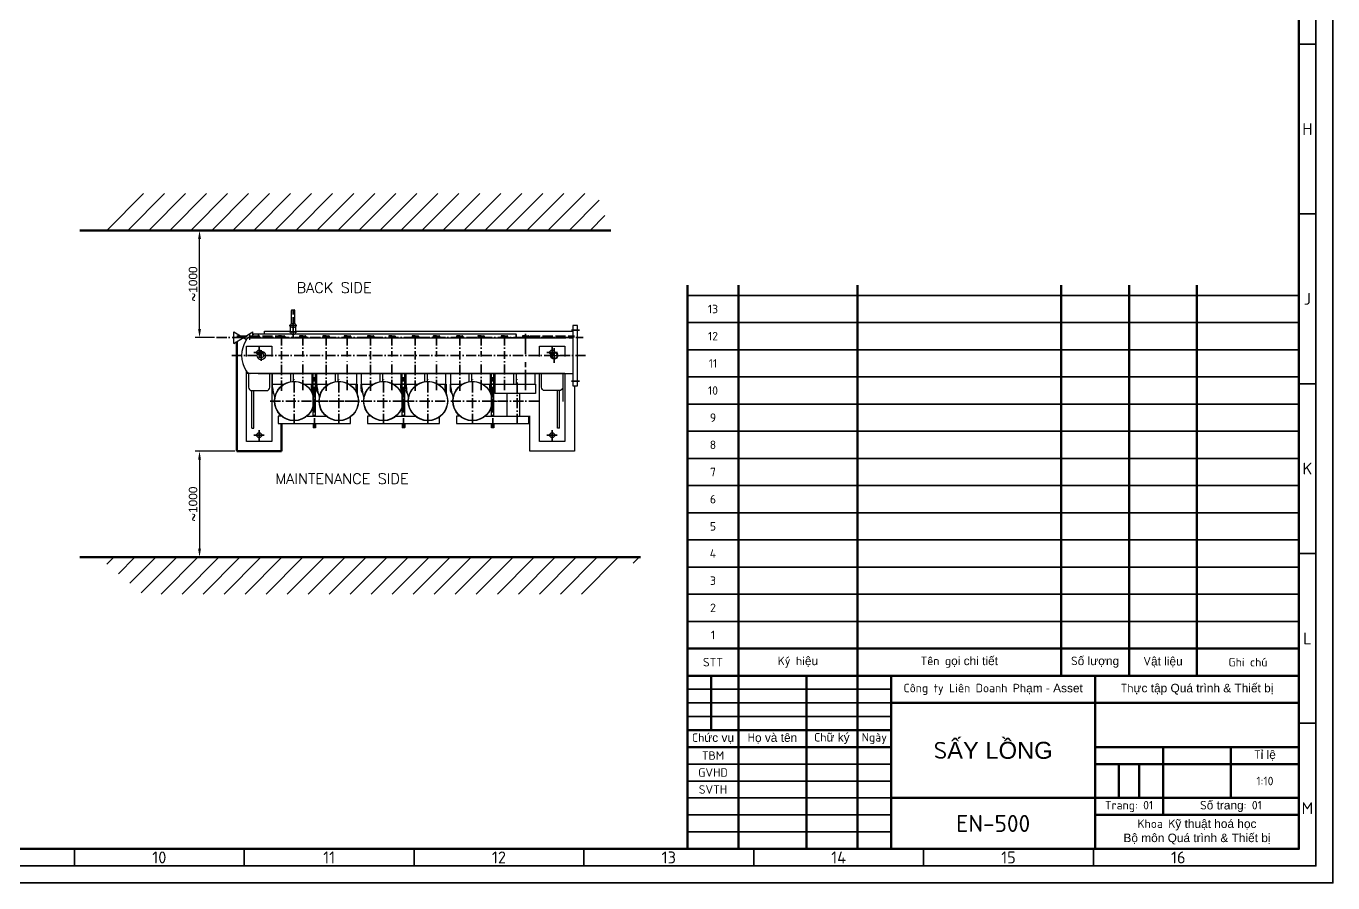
# Model space of a CAD drawing. Header units: millimetres. Extents: x 3186 to 4027, y 1197 to 1791.
# Drawn here: x 3642.6 to 4027.3, y 1197.1 to 1449.4 of the extents above; entities that cross this region are included whole.
import ezdxf

# ---------------------------------------------------------------- set-up
doc = ezdxf.new("R2010")
doc.units = ezdxf.units.MM
doc.header["$LTSCALE"] = 0.25
for name, pattern in [('ACAD_ISO02W100', [15, 12, -3]), ('ACAD_ISO08W100', [36, 24, -3, 6, -3]), ('ACAD_ISO10W100', [18, 12, -3, 0, -3])]:
    doc.linetypes.add(name, pattern=pattern)
doc.layers.add('AHL-CON-70', color=7, linetype='Continuous')
for name, color, linetype, lineweight in [('Chu cai', 90, 'Continuous', 25), ('Khung dam', 30, 'Continuous', 70), ('Khung nhat', 130, 'Continuous', 35), ('KHUNGDAM', 2, 'Continuous', 70), ('KHUNGMANH', 4, 'Continuous', 35), ('KICH THUOC', 1, 'Continuous', 25), ('M_EQUIP_E2', 4, 'Continuous', 25), ('M_EQUIP_E3', 3, 'Continuous', 35), ('M_EQUIP_E5', 2, 'ACAD_ISO02W100', 50), ('M_EQUIP_E7', 7, 'Continuous', 70), ('M_EQUIP_H_', 4, 'Continuous', 25), ('M_EQUIP_T1', 4, 'Continuous', 25)]:
    doc.layers.add(name, color=color, linetype=linetype, lineweight=lineweight)
doc.styles.add('Simplex', font='SIMPLEX.SHX')
doc.styles.get("Standard").update_dxf_attribs({"font": 'arial.ttf'})
doc.styles.add('style1', font='isocpeur.ttf', dxfattribs={"height": 3.5})
doc.styles.add('style2', font='isocpeur.ttf', dxfattribs={"height": 2.5})
doc.dimstyles.new('ISO 25', dxfattribs={"dimtxt": 2.5, "dimasz": 2.5, "dimexe": 1.25, "dimexo": 0.625, "dimtad": 2, "dimtoh": 1, "dimdec": 0, "dimzin": 0, "dimdsep": 46, "dimtxsty": 'Standard', "dimcen": 2.5, "dimadec": 0, "dimazin": 0, "dimtfac": 1, "dimtdec": 0, "dimtofl": 0, "dimtmove": 0, "dimatfit": 3, "dimfxl": 1, "dimtolj": 1, "dimtzin": 0, "dimarcsym": 0})

# ---------------------------------------------------------------- blocks, each defined once
blk = doc.blocks.new('*D529')
at = {"layer": 'KICH THUOC', "color": 0, "lineweight": -2, "transparency": 16777216}
for p, q in [((3698.02, 1389.22), (3692.39, 1389.22)), ((3693.64, 1360.16), (3693.64, 1386.72)), ((3698.02, 1357.66), (3692.39, 1357.66))]:
    blk.add_line(p, q, dxfattribs=at)
at = {"layer": 'KICH THUOC', "color": 0, "transparency": 16777216}
for points in [[(3693.23, 1386.72), (3694.06, 1386.72), (3693.64, 1389.22)], [(3693.23, 1360.16), (3694.06, 1360.16), (3693.64, 1357.66)]]:
    blk.add_solid(points, dxfattribs=at)
at = {"layer": 'KICH THUOC', "color": 0, "transparency": 16777216, "insert": (3691.74, 1373.44), "char_height": 2.5, "attachment_point": 5, "rotation": 90}
blk.add_mtext('\\A1;{\\Fsimplex|c0;\\C1;~}1000', dxfattribs=at)
blk = doc.blocks.new('*D530')
at = {"layer": 'KICH THUOC', "color": 0, "lineweight": -2, "transparency": 16777216}
for p, q in [((3704.02, 1324.22), (3692.39, 1324.22)), ((3693.64, 1321.72), (3693.64, 1295.47)), ((3704.02, 1292.97), (3692.39, 1292.97))]:
    blk.add_line(p, q, dxfattribs=at)
at = {"layer": 'KICH THUOC', "color": 0, "transparency": 16777216}
for points in [[(3693.23, 1321.72), (3694.06, 1321.72), (3693.64, 1324.22)], [(3693.23, 1295.47), (3694.06, 1295.47), (3693.64, 1292.97)]]:
    blk.add_solid(points, dxfattribs=at)
at = {"layer": 'KICH THUOC', "color": 0, "transparency": 16777216, "insert": (3691.74, 1308.6), "char_height": 2.5, "attachment_point": 5, "rotation": 90}
blk.add_mtext('\\A1;{\\Fsimplex|c0;\\C1;~}1000', dxfattribs=at)

msp = doc.modelspace()

# ---------------------------------------------------------------- hatches: boundary and pattern name
at = {"layer": 'M_EQUIP_H_', "linetype": 'Continuous', "lineweight": 25}
h = msp.add_hatch(dxfattribs=at)
h.set_pattern_fill('ANSI31', color=256, scale=1.377953, style=0)
h.set_pattern_definition([(45, (2814.7037, 964.5347), (-3.093592, 3.093592), [])])
h.paths.add_polyline_path([(3810.5, 1400.07), (3676.93, 1400.07), (3663.92, 1389.22), (3814.7, 1389.22)])
h = msp.add_hatch(dxfattribs=at)
h.set_pattern_fill('ANSI31', color=256, scale=1.377953, style=0)
h.set_pattern_definition([(45, (2814.7037, 1027.0347), (-3.093592, 3.093592), [])])
h.paths.add_polyline_path([(3823.45, 1292.97), (3663.92, 1292.97), (3676.93, 1282.13), (3810.5, 1282.13)])

# ---------------------------------------------------------------- linework, layer by layer
at = {"layer": 'AHL-CON-70'}
msp.add_lwpolyline([(3804.02, 1343.44), (3804.02, 1324.22), (3790.9, 1324.22), (3790.9, 1334.61)], dxfattribs=at)
at = {"layer": 'Khung dam'}
msp.add_lwpolyline([(3206.31, 1207.06), (4017.31, 1207.06), (4017.31, 1781.06), (3206.31, 1781.06)], close=True, dxfattribs=at)
at = {"layer": 'Khung nhat'}
for points in [[(3186.31, 1791.06), (4027.31, 1791.06), (4027.31, 1197.06), (3186.31, 1197.06)], [(3201.31, 1202.06), (4022.31, 1202.06), (4022.31, 1786.06), (3201.31, 1786.06)]]:
    msp.add_lwpolyline(points, close=True, dxfattribs=at)
at = {"layer": 'KHUNGDAM'}
for p, q in [((3837.31, 1323.06), (3837.31, 1373.06)), ((3852.31, 1323.06), (3852.31, 1373.06)), ((3887.31, 1323.06), (3887.31, 1373.06)), ((3947.31, 1323.06), (3947.31, 1373.06)), ((3967.31, 1323.06), (3967.31, 1373.06)), ((3987.31, 1323.06), (3987.31, 1373.06)), ((3837.31, 1318.4), (3837.31, 1323.06)), ((3852.31, 1313.33), (3852.31, 1323.06)), ((3887.31, 1310.6), (3887.31, 1323.06)), ((3947.31, 1316.74), (3947.31, 1323.06)), ((3967.31, 1258.06), (3967.31, 1323.06)), ((3987.31, 1258.06), (3987.31, 1323.06)), ((3837.31, 1258.06), (3837.31, 1318.4)), ((3947.31, 1258.06), (3947.31, 1316.74)), ((3852.31, 1258.06), (3852.31, 1313.33)), ((3887.31, 1258.06), (3887.31, 1310.6)), ((3837.31, 1266.06), (4017.31, 1266.06)), ((4017.31, 1258.06), (3837.31, 1258.06)), ((3837.31, 1258.06), (3837.31, 1207.06)), ((3844.31, 1258.06), (3844.31, 1242.06)), ((3852.31, 1258.06), (3852.31, 1207.06)), ((3872.31, 1258.06), (3872.31, 1207.06)), ((3887.31, 1258.06), (3887.31, 1207.06)), ((3897.31, 1258.06), (3897.31, 1207.06)), ((3957.31, 1258.06), (3957.31, 1207.06)), ((4017.31, 1250.06), (3897.31, 1250.06)), ((3837.31, 1242.06), (3897.31, 1242.06)), ((3837.31, 1237.06), (3897.31, 1237.06)), ((4017.31, 1237.06), (3957.31, 1237.06)), ((3977.31, 1237.06), (3977.31, 1217.06)), ((3997.31, 1237.06), (3997.31, 1222.06)), ((4017.31, 1232.06), (3957.31, 1232.06)), ((3964.31, 1232.06), (3964.31, 1222.06)), ((3970.31, 1232.06), (3970.31, 1222.06)), ((3957.31, 1222.06), (3897.31, 1222.06)), ((4017.31, 1222.06), (3957.31, 1222.06)), ((4017.31, 1217.06), (3957.31, 1217.06))]:
    msp.add_line(p, q, dxfattribs=at)
at = {"layer": 'KHUNGMANH'}
for p, q in [((4022.31, 1444.06), (4017.31, 1444.06)), ((4022.31, 1394.06), (4017.31, 1394.06)), ((3837.31, 1370.06), (4017.31, 1370.06)), ((3837.31, 1362.06), (4017.31, 1362.06)), ((3837.31, 1354.06), (4017.31, 1354.06)), ((3837.31, 1346.06), (4017.31, 1346.06)), ((4022.31, 1344.06), (4017.31, 1344.06)), ((3837.31, 1338.06), (4017.31, 1338.06)), ((3837.31, 1330.06), (4017.31, 1330.06)), ((3837.31, 1322.06), (4017.31, 1322.06)), ((3837.31, 1314.06), (4017.31, 1314.06)), ((3837.31, 1306.06), (4017.31, 1306.06)), ((3837.31, 1298.06), (4017.31, 1298.06)), ((4022.31, 1294.06), (4017.31, 1294.06)), ((3837.31, 1290.06), (4017.31, 1290.06)), ((3837.31, 1282.06), (4017.31, 1282.06)), ((3837.31, 1274.06), (4017.31, 1274.06)), ((3837.31, 1254.06), (3897.31, 1254.06)), ((3837.31, 1250.06), (3897.31, 1250.06)), ((3837.31, 1246.06), (3897.31, 1246.06)), ((4022.31, 1244.06), (4017.31, 1244.06)), ((3897.31, 1232.06), (3837.31, 1232.06)), ((3837.31, 1227.06), (3897.31, 1227.06)), ((3837.31, 1222.06), (3897.31, 1222.06)), ((3837.31, 1217.06), (3897.31, 1217.06)), ((3837.31, 1212.06), (3897.31, 1212.06)), ((3656.81, 1202.06), (3656.81, 1207.06)), ((3706.81, 1202.06), (3706.81, 1207.06)), ((3756.81, 1202.06), (3756.81, 1207.06)), ((3806.81, 1202.06), (3806.81, 1207.06)), ((3856.81, 1202.06), (3856.81, 1207.06)), ((3906.81, 1202.06), (3906.81, 1207.06)), ((3956.81, 1202.06), (3956.81, 1207.06))]:
    msp.add_line(p, q, dxfattribs=at)
at = {"layer": 'M_EQUIP_E2', "linetype": 'Continuous', "lineweight": 25}
for p, q in [((3720.86, 1365.78), (3721.55, 1365.78)), ((3720.71, 1361.73), (3720.71, 1365.63)), ((3721.71, 1361.73), (3721.71, 1365.63)), ((3703.77, 1355.93), (3703.77, 1359.39)), ((3703.77, 1359.39), (3707.46, 1357.1)), ((3706.55, 1357.66), (3709.33, 1359.39)), ((3708.4, 1358.55), (3708.49, 1358.65)), ((3708.4, 1358.55), (3708.4, 1357.02)), ((3709.33, 1357.58), (3709.33, 1359.39)), ((3709.33, 1358.69), (3709.65, 1358.72)), ((3709.33, 1358.6), (3709.65, 1358.63)), ((3709.65, 1358.72), (3710.9, 1358.72)), ((3710.9, 1358.72), (3710.9, 1357.61)), ((3710.9, 1358.71), (3720.82, 1358.71)), ((3712.77, 1359.53), (3720.42, 1359.53)), ((3712.77, 1358.71), (3712.77, 1359.53)), ((3716.83, 1358.08), (3716.83, 1357.61)), ((3717.77, 1358.17), (3716.93, 1358.17)), ((3717.77, 1358.17), (3718.61, 1358.17)), ((3718.71, 1358.08), (3718.71, 1357.61)), ((3720.42, 1359.3), (3720.42, 1361.21)), ((3721.59, 1358.71), (3786.83, 1358.71)), ((3721.99, 1359.3), (3721.99, 1361.21)), ((3721.99, 1359.53), (3803.58, 1359.53)), ((3723.08, 1358.08), (3723.08, 1357.61)), ((3724.02, 1358.17), (3723.18, 1358.17)), ((3724.02, 1358.17), (3724.86, 1358.17)), ((3724.96, 1358.08), (3724.96, 1357.61)), ((3729.96, 1358.08), (3729.96, 1357.61)), ((3730.9, 1358.17), (3730.06, 1358.17)), ((3730.9, 1358.17), (3731.74, 1358.17)), ((3731.83, 1358.08), (3731.83, 1357.61)), ((3736.21, 1358.08), (3736.21, 1357.61)), ((3737.15, 1358.17), (3736.31, 1358.17)), ((3737.15, 1358.17), (3737.99, 1358.17)), ((3738.08, 1358.08), (3738.08, 1357.61)), ((3743.08, 1358.08), (3743.08, 1357.61)), ((3744.02, 1358.17), (3743.18, 1358.17)), ((3744.02, 1358.17), (3744.86, 1358.17)), ((3744.96, 1358.08), (3744.96, 1357.61)), ((3749.33, 1358.08), (3749.33, 1357.61)), ((3750.27, 1358.17), (3749.43, 1358.17)), ((3750.27, 1358.17), (3751.11, 1358.17)), ((3751.21, 1358.08), (3751.21, 1357.61)), ((3756.21, 1358.08), (3756.21, 1357.61)), ((3757.15, 1358.17), (3756.31, 1358.17)), ((3757.15, 1358.17), (3757.99, 1358.17)), ((3758.08, 1358.08), (3758.08, 1357.61)), ((3762.46, 1358.08), (3762.46, 1357.61)), ((3763.4, 1358.17), (3762.56, 1358.17)), ((3763.4, 1358.17), (3764.24, 1358.17)), ((3764.33, 1358.08), (3764.33, 1357.61)), ((3769.33, 1358.08), (3769.33, 1357.61)), ((3770.27, 1358.17), (3769.43, 1358.17)), ((3770.27, 1358.17), (3771.11, 1358.17)), ((3771.21, 1358.08), (3771.21, 1357.61)), ((3775.58, 1358.08), (3775.58, 1357.61)), ((3776.52, 1358.17), (3775.68, 1358.17)), ((3776.52, 1358.17), (3777.36, 1358.17)), ((3777.46, 1358.08), (3777.46, 1357.61)), ((3782.46, 1358.08), (3782.46, 1357.61)), ((3783.4, 1358.17), (3782.56, 1358.17)), ((3783.4, 1358.17), (3784.24, 1358.17)), ((3784.33, 1358.08), (3784.33, 1357.61)), ((3786.83, 1357.61), (3786.83, 1358.71)), ((3786.83, 1358.59), (3786.96, 1358.59)), ((3786.96, 1357.61), (3786.96, 1358.59)), ((3788.71, 1358.08), (3788.71, 1357.61)), ((3789.65, 1358.17), (3788.81, 1358.17)), ((3789.65, 1358.17), (3790.49, 1358.17)), ((3790.58, 1358.08), (3790.58, 1357.61)), ((3703.77, 1355.93), (3706.55, 1357.66)), ((3708.34, 1357.61), (3801.52, 1357.61)), ((3716.93, 1357.83), (3718.61, 1357.83)), ((3718.1, 1357.66), (3718.16, 1357.54)), ((3718.1, 1357.66), (3718.1, 1357.33)), ((3718.16, 1357.54), (3718.16, 1357.33)), ((3723.18, 1357.83), (3724.86, 1357.83)), ((3724.35, 1357.66), (3724.35, 1357.33)), ((3724.35, 1357.66), (3724.41, 1357.54)), ((3724.41, 1357.54), (3724.41, 1357.33)), ((3730.06, 1357.83), (3731.74, 1357.83)), ((3731.23, 1357.66), (3731.23, 1357.33)), ((3731.23, 1357.66), (3731.29, 1357.54)), ((3731.29, 1357.54), (3731.29, 1357.33)), ((3736.31, 1357.83), (3737.99, 1357.83)), ((3737.48, 1357.66), (3737.54, 1357.54)), ((3737.48, 1357.66), (3737.48, 1357.33)), ((3737.54, 1357.54), (3737.54, 1357.33)), ((3743.18, 1357.83), (3744.86, 1357.83)), ((3744.35, 1357.66), (3744.35, 1357.33)), ((3744.35, 1357.66), (3744.41, 1357.54)), ((3744.41, 1357.54), (3744.41, 1357.33)), ((3749.43, 1357.83), (3751.11, 1357.83)), ((3750.6, 1357.66), (3750.66, 1357.54)), ((3750.6, 1357.66), (3750.6, 1357.33)), ((3750.66, 1357.54), (3750.66, 1357.33)), ((3756.31, 1357.83), (3757.99, 1357.83)), ((3757.48, 1357.66), (3757.48, 1357.33)), ((3757.48, 1357.66), (3757.54, 1357.54)), ((3757.54, 1357.54), (3757.54, 1357.33)), ((3762.56, 1357.83), (3764.24, 1357.83)), ((3763.73, 1357.66), (3763.79, 1357.54)), ((3763.73, 1357.66), (3763.73, 1357.33)), ((3763.79, 1357.54), (3763.79, 1357.33)), ((3769.43, 1357.83), (3771.11, 1357.83)), ((3770.6, 1357.66), (3770.6, 1357.33)), ((3770.6, 1357.66), (3770.66, 1357.54)), ((3770.66, 1357.54), (3770.66, 1357.33)), ((3775.68, 1357.83), (3777.36, 1357.83)), ((3776.85, 1357.66), (3776.91, 1357.54)), ((3776.85, 1357.66), (3776.85, 1357.33)), ((3776.91, 1357.54), (3776.91, 1357.33)), ((3782.56, 1357.83), (3784.24, 1357.83)), ((3783.73, 1357.66), (3783.73, 1357.33)), ((3783.73, 1357.66), (3783.79, 1357.54)), ((3783.79, 1357.54), (3783.79, 1357.33)), ((3786.21, 1357.61), (3784.64, 1357.61)), ((3788.81, 1357.83), (3790.49, 1357.83)), ((3802.46, 1357.61), (3803.58, 1357.61)), ((3797.77, 1352.35), (3802.48, 1352.35)), ((3710.9, 1347.09), (3708.71, 1347.09)), ((3710.9, 1347.09), (3803.58, 1347.09)), ((3727.08, 1334.54), (3727.08, 1347.03)), ((3727.83, 1334.54), (3727.83, 1347.03)), ((3753.33, 1334.54), (3753.33, 1347.03)), ((3754.08, 1334.54), (3754.08, 1347.03)), ((3779.58, 1334.54), (3779.58, 1347.03)), ((3780.33, 1334.54), (3780.33, 1347.03)), ((3784.64, 1347.09), (3785.89, 1347.09)), ((3800.58, 1347.03), (3800.58, 1338.84)), ((3714.91, 1343.91), (3714.91, 1342.41)), ((3715.16, 1343.91), (3714.91, 1343.91)), ((3715.16, 1342.91), (3715.16, 1343.91)), ((3726.63, 1342.7), (3726.58, 1341.83)), ((3726.63, 1342.7), (3726.63, 1343.91)), ((3726.63, 1343.91), (3726.88, 1343.91)), ((3726.88, 1343.91), (3726.88, 1341.22)), ((3728.29, 1343.91), (3728.04, 1343.91)), ((3728.04, 1343.91), (3728.04, 1342.41)), ((3728.29, 1342.91), (3728.29, 1343.91)), ((3739.76, 1342.7), (3739.71, 1341.83)), ((3739.76, 1343.91), (3740.01, 1343.91)), ((3739.76, 1342.7), (3739.76, 1343.91)), ((3740.01, 1343.91), (3740.01, 1341.22)), ((3741.16, 1343.91), (3741.16, 1342.41)), ((3741.41, 1343.91), (3741.16, 1343.91)), ((3741.41, 1342.91), (3741.41, 1343.91)), ((3752.88, 1342.7), (3752.83, 1341.83)), ((3752.88, 1342.7), (3752.88, 1343.91)), ((3752.88, 1343.91), (3753.13, 1343.91)), ((3753.13, 1343.91), (3753.13, 1341.22)), ((3754.29, 1343.91), (3754.29, 1342.41)), ((3754.54, 1343.91), (3754.29, 1343.91)), ((3754.54, 1342.91), (3754.54, 1343.91)), ((3766.01, 1342.7), (3765.96, 1341.83)), ((3766.01, 1342.7), (3766.01, 1343.91)), ((3766.01, 1343.91), (3766.26, 1343.91)), ((3766.26, 1343.91), (3766.26, 1341.22)), ((3767.41, 1343.91), (3767.41, 1342.41)), ((3767.66, 1343.91), (3767.41, 1343.91)), ((3767.66, 1342.91), (3767.66, 1343.91)), ((3779.13, 1342.7), (3779.08, 1341.83)), ((3779.13, 1342.7), (3779.13, 1343.91)), ((3779.13, 1343.91), (3779.38, 1343.91)), ((3779.38, 1343.91), (3779.38, 1341.22)), ((3780.54, 1343.91), (3780.54, 1341.22)), ((3780.79, 1343.91), (3780.54, 1343.91)), ((3792.26, 1343.91), (3792.51, 1343.91)), ((3792.51, 1343.91), (3792.51, 1341.22)), ((3709.02, 1330.99), (3709.02, 1342.03)), ((3709.65, 1330.99), (3709.65, 1342.03)), ((3715.71, 1340.3), (3715.72, 1340.04)), ((3728.83, 1340.3), (3728.84, 1340.04)), ((3741.96, 1340.3), (3741.97, 1340.04)), ((3755.08, 1340.3), (3755.09, 1340.04)), ((3768.21, 1340.3), (3768.22, 1340.04)), ((3780.06, 1338.97), (3781.22, 1338.97)), ((3792.51, 1341.22), (3780.54, 1341.22)), ((3784.19, 1334.54), (3784.19, 1341.22)), ((3787.94, 1334.54), (3787.94, 1341.22)), ((3799.02, 1330.99), (3799.02, 1341.85)), ((3799.65, 1330.99), (3799.65, 1341.85)), ((3717.85, 1334.54), (3716.83, 1334.54)), ((3716.83, 1334.54), (3716.83, 1332.36)), ((3716.83, 1332.36), (3738.08, 1332.36)), ((3725.29, 1334.54), (3730.88, 1334.54)), ((3727.08, 1332.36), (3727.08, 1331.16)), ((3727.08, 1331.16), (3727.15, 1331.1)), ((3727.08, 1331.16), (3727.83, 1331.16)), ((3727.08, 1331.16), (3727.15, 1331.1)), ((3727.15, 1331.1), (3727.15, 1332.36)), ((3727.77, 1331.1), (3727.77, 1332.36)), ((3727.83, 1331.16), (3727.77, 1331.1)), ((3727.77, 1331.1), (3727.83, 1331.16)), ((3727.83, 1332.36), (3727.83, 1331.16)), ((3738.08, 1332.36), (3738.08, 1334.29)), ((3743.08, 1334.54), (3743.08, 1332.36)), ((3744.1, 1334.54), (3743.08, 1334.54)), ((3743.08, 1332.36), (3764.33, 1332.36)), ((3751.54, 1334.54), (3757.23, 1334.54)), ((3751.54, 1334.54), (3757.13, 1334.54)), ((3753.33, 1332.36), (3753.33, 1331.16)), ((3753.33, 1331.16), (3753.4, 1331.1)), ((3753.33, 1331.16), (3754.08, 1331.16)), ((3753.33, 1331.16), (3753.4, 1331.1)), ((3753.4, 1331.1), (3753.4, 1332.36)), ((3754.02, 1331.1), (3754.02, 1332.36)), ((3754.02, 1331.1), (3754.08, 1331.16)), ((3754.08, 1331.16), (3754.02, 1331.1)), ((3754.08, 1332.36), (3754.08, 1331.16)), ((3764.33, 1332.36), (3764.33, 1334.29)), ((3769.33, 1334.54), (3769.33, 1332.36)), ((3770.35, 1334.54), (3769.33, 1334.54)), ((3769.33, 1332.36), (3790.58, 1332.36)), ((3777.79, 1334.54), (3783.48, 1334.54)), ((3777.79, 1334.54), (3790.58, 1334.54)), ((3779.58, 1332.36), (3779.58, 1331.16)), ((3779.58, 1331.16), (3779.65, 1331.1)), ((3779.58, 1331.16), (3780.33, 1331.16)), ((3779.58, 1331.16), (3779.65, 1331.1)), ((3779.65, 1331.1), (3779.65, 1332.36)), ((3780.27, 1331.1), (3780.27, 1332.36)), ((3780.27, 1331.1), (3780.33, 1331.16)), ((3780.33, 1331.16), (3780.27, 1331.1)), ((3780.33, 1332.36), (3780.33, 1331.16)), ((3790.58, 1332.36), (3790.58, 1334.54)), ((3709.02, 1330.99), (3709.65, 1330.99)), ((3727.77, 1331.1), (3727.15, 1331.1)), ((3727.77, 1331.1), (3727.15, 1331.1)), ((3754.02, 1331.1), (3753.4, 1331.1)), ((3754.02, 1331.1), (3753.4, 1331.1)), ((3780.27, 1331.1), (3779.65, 1331.1)), ((3780.27, 1331.1), (3779.65, 1331.1)), ((3799.65, 1330.99), (3799.02, 1330.99))]:
    msp.add_line(p, q, dxfattribs=at)
msp.add_lwpolyline([(3803.58, 1343.44), (3804.96, 1343.44), (3804.96, 1361.25), (3803.58, 1361.25)], close=True, dxfattribs=at)
for points in [[(3707.46, 1352.03), (3707.46, 1355.16), (3714.96, 1355.16), (3714.96, 1352.03)], [(3793.71, 1352.03), (3793.71, 1355.16), (3801.21, 1355.16), (3801.21, 1352.03)], [(3714.96, 1347.03), (3714.96, 1327.03), (3707.46, 1327.03), (3707.46, 1347.67)], [(3801.21, 1347.09), (3801.21, 1347.03), (3707.46, 1347.03), (3707.46, 1347.09)], [(3720.55, 1344.7), (3720.55, 1347.03), (3714.99, 1347.03), (3714.99, 1343.91), (3718.45, 1343.91)], [(3724.59, 1343.91), (3726.8, 1343.91), (3726.8, 1347.03), (3721.24, 1347.03), (3721.24, 1344.78)], [(3733.68, 1344.7), (3733.68, 1347.03), (3728.12, 1347.03), (3728.12, 1343.91), (3731.58, 1343.91)], [(3737.71, 1343.91), (3739.93, 1343.91), (3739.93, 1347.03), (3734.37, 1347.03), (3734.37, 1344.78)], [(3746.8, 1344.7), (3746.8, 1347.03), (3741.24, 1347.03), (3741.24, 1343.91), (3744.7, 1343.91)], [(3750.84, 1343.91), (3753.05, 1343.91), (3753.05, 1347.03), (3747.49, 1347.03), (3747.49, 1344.78)], [(3759.93, 1344.7), (3759.93, 1347.03), (3754.37, 1347.03), (3754.37, 1343.91), (3757.83, 1343.91)], [(3763.96, 1343.91), (3766.18, 1343.91), (3766.18, 1347.03), (3760.62, 1347.03), (3760.62, 1344.78)], [(3773.05, 1344.7), (3773.05, 1347.03), (3767.49, 1347.03), (3767.49, 1343.91), (3770.95, 1343.91)], [(3777.09, 1343.91), (3779.3, 1343.91), (3779.3, 1347.03), (3773.74, 1347.03), (3773.74, 1344.78)], [(3786.18, 1343.91), (3786.18, 1347.03), (3780.62, 1347.03), (3780.62, 1343.91), (3787.15, 1343.91)], [(3787.15, 1343.91), (3792.43, 1343.91), (3792.43, 1347.03), (3786.87, 1347.03), (3786.87, 1343.91)], [(3801.21, 1347.09), (3801.21, 1327.03), (3793.71, 1327.03), (3793.71, 1347.03)]]:
    msp.add_lwpolyline(points, dxfattribs=at)
for points in [[(3708.08, 1347.03), (3708.08, 1343.03, 0.414214), (3709.08, 1342.03), (3713.33, 1342.03, 0.414214), (3714.33, 1343.03), (3714.33, 1347.03)], [(3800.58, 1347.03), (3800.58, 1343.03, -0.414214), (3799.58, 1342.03), (3795.33, 1342.03, -0.414214), (3794.33, 1343.03), (3794.33, 1347.03)]]:
    msp.add_lwpolyline(points, format="xyb", dxfattribs=at)
for centre, radius in [((3711.21, 1353.28), 0.719), ((3711.83, 1352.35), 1.25), ((3711.83, 1352.35), 0.666), ((3797.46, 1353.28), 0.719), ((3798.08, 1352.35), 1.06), ((3798.08, 1352.35), 0.875), ((3721.52, 1338.97), 5.81), ((3721.52, 1338.97), 5.75), ((3734.65, 1338.97), 5.81), ((3734.65, 1338.97), 5.75), ((3747.77, 1338.97), 5.81), ((3747.77, 1338.97), 5.75), ((3760.9, 1338.97), 5.81), ((3760.9, 1338.97), 5.75), ((3774.02, 1338.97), 5.81), ((3774.02, 1338.97), 5.75), ((3711.21, 1328.91), 0.719), ((3797.46, 1328.91), 0.719)]:
    msp.add_circle(centre, radius, dxfattribs=at)
for centre, radius, start, end in [((3720.86, 1365.63), 0.156, 90, 180), ((3721.55, 1365.63), 0.156, 0, 90), ((3716.93, 1358.08), 0.0971, 90, 180), ((3718.61, 1358.08), 0.0971, 0, 90), ((3723.18, 1358.08), 0.0971, 90, 180), ((3724.86, 1358.08), 0.0971, 0, 90), ((3730.06, 1358.08), 0.0971, 90, 180), ((3731.74, 1358.08), 0.0971, 0, 90), ((3736.31, 1358.08), 0.0971, 90, 180), ((3737.99, 1358.08), 0.0971, 0, 90), ((3743.18, 1358.08), 0.0971, 90, 180), ((3744.86, 1358.08), 0.0971, 0, 90), ((3749.43, 1358.08), 0.0971, 90, 180), ((3751.11, 1358.08), 0.0971, 0, 90), ((3756.31, 1358.08), 0.0971, 90, 180), ((3757.99, 1358.08), 0.0971, 0, 90), ((3762.56, 1358.08), 0.0971, 90, 180), ((3764.24, 1358.08), 0.0971, 0, 90), ((3769.43, 1358.08), 0.0971, 90, 180), ((3771.11, 1358.08), 0.0971, 0, 90), ((3775.68, 1358.08), 0.0971, 90, 180), ((3777.36, 1358.08), 0.0971, 0, 90), ((3782.56, 1358.08), 0.0971, 90, 180), ((3784.24, 1358.08), 0.0971, 0, 90), ((3788.81, 1358.08), 0.0971, 90, 180), ((3790.49, 1358.08), 0.0971, 0, 90), ((3714.44, 1352.35), 8.42, 147.5901, 212.4099), ((3708.42, 1356.46), 1.15, 91.1002, 159.835), ((3716.93, 1357.93), 0.0971, 180, 270), ((3718.61, 1357.93), 0.0971, 270, 0), ((3723.18, 1357.93), 0.0971, 180, 270), ((3724.86, 1357.93), 0.0971, 270, 0), ((3730.06, 1357.93), 0.0971, 180, 270), ((3731.74, 1357.93), 0.0971, 270, 0), ((3736.31, 1357.93), 0.0971, 180, 270), ((3737.99, 1357.93), 0.0971, 270, 0), ((3743.18, 1357.93), 0.0971, 180, 270), ((3744.86, 1357.93), 0.0971, 270, 0), ((3749.43, 1357.93), 0.0971, 180, 270), ((3751.11, 1357.93), 0.0971, 270, 0), ((3756.31, 1357.93), 0.0971, 180, 270), ((3757.99, 1357.93), 0.0971, 270, 0), ((3762.56, 1357.93), 0.0971, 180, 270), ((3764.24, 1357.93), 0.0971, 270, 0), ((3769.43, 1357.93), 0.0971, 180, 270), ((3771.11, 1357.93), 0.0971, 270, 0), ((3775.68, 1357.93), 0.0971, 180, 270), ((3777.36, 1357.93), 0.0971, 270, 0), ((3782.56, 1357.93), 0.0971, 180, 270), ((3784.24, 1357.93), 0.0971, 270, 0), ((3788.81, 1357.93), 0.0971, 180, 270), ((3790.49, 1357.93), 0.0971, 270, 0), ((3708.71, 1348.71), 1.62, 212.4099, 270), ((3725.23, 1343.64), 10.09, 184.1483, 199.3348), ((3738.35, 1343.64), 10.09, 184.1483, 199.3348), ((3751.48, 1343.64), 10.09, 184.1483, 199.3348), ((3764.6, 1343.64), 10.09, 184.1483, 199.3348), ((3777.73, 1343.64), 10.09, 184.1483, 199.3348), ((3717.02, 1342.57), 2.11, 184.4736, 221.9633), ((3730, 1345.58), 15.23, 200.2767, 201.3453), ((3725.37, 1343.39), 10.22, 199.1447, 200.1805), ((3730.15, 1342.57), 2.11, 184.4736, 221.9633), ((3743.12, 1345.58), 15.23, 200.2767, 201.3453), ((3738.49, 1343.39), 10.22, 199.1447, 200.1805), ((3743.27, 1342.57), 2.11, 184.4736, 221.9633), ((3756.25, 1345.58), 15.23, 200.2767, 201.3453), ((3751.62, 1343.39), 10.22, 199.1447, 200.1805), ((3756.4, 1342.57), 2.11, 184.4736, 221.9633), ((3769.37, 1345.58), 15.23, 200.2767, 201.3453), ((3764.74, 1343.39), 10.22, 199.1447, 200.1805), ((3769.52, 1342.57), 2.11, 184.4736, 221.9633), ((3782.5, 1345.58), 15.23, 200.2767, 201.3453), ((3777.87, 1343.39), 10.22, 199.1447, 200.1805)]:
    msp.add_arc(centre, radius, start, end, dxfattribs=at)
msp.add_ellipse((3721.21, 1361.21), major_axis=(0.781, 0), ratio=0.866025, dxfattribs=at)
msp.add_ellipse((3721.21, 1359.3), major_axis=(0.781, 0), ratio=0.866025, start_param=3.141593, end_param=6.283185, dxfattribs=at)
at = {"layer": 'M_EQUIP_E3', "color": 3, "linetype": 'ACAD_ISO08W100', "lineweight": 35}
for p, q in [((3721.21, 1357.66), (3721.21, 1366.03)), ((3720.05, 1361.21), (3722.3, 1361.21)), ((3720.12, 1359.3), (3722.3, 1359.3)), ((3789.65, 1358.73), (3789.65, 1352.03)), ((3805.52, 1359.85), (3803.19, 1359.85)), ((3711.21, 1351.72), (3711.21, 1354.85)), ((3797.46, 1351.72), (3797.46, 1354.85)), ((3798.08, 1350.21), (3798.08, 1354.49)), ((3712.77, 1353.28), (3709.65, 1353.28)), ((3711.83, 1350.78), (3711.83, 1353.91)), ((3789.65, 1342.16), (3789.65, 1350.99)), ((3799.02, 1353.28), (3795.9, 1353.28)), ((3805.52, 1344.85), (3803.19, 1344.85))]:
    msp.add_line(p, q, dxfattribs=at)
at = {"layer": 'M_EQUIP_E3', "color": 3, "linetype": 'ACAD_ISO10W100', "lineweight": 35}
for p, q in [((3717.77, 1358.28), (3717.77, 1352.03)), ((3724.02, 1358.28), (3724.02, 1352.03)), ((3730.9, 1358.28), (3730.9, 1352.03)), ((3737.15, 1358.28), (3737.15, 1352.03)), ((3744.02, 1358.28), (3744.02, 1352.03)), ((3750.27, 1358.28), (3750.27, 1352.03)), ((3757.15, 1358.28), (3757.15, 1352.03)), ((3763.4, 1358.28), (3763.4, 1352.03)), ((3770.27, 1358.28), (3770.27, 1352.03)), ((3776.52, 1358.28), (3776.52, 1352.03)), ((3783.4, 1358.28), (3783.4, 1352.03)), ((3698.64, 1357.66), (3806.63, 1357.66)), ((3703.12, 1352.35), (3807.96, 1352.35)), ((3717.77, 1341.98), (3717.77, 1352.03)), ((3724.02, 1342.16), (3724.02, 1350.99)), ((3730.9, 1341.98), (3730.9, 1352.03)), ((3737.15, 1342.16), (3737.15, 1350.99)), ((3744.02, 1341.98), (3744.02, 1352.03)), ((3750.27, 1342.16), (3750.27, 1350.99)), ((3757.15, 1341.98), (3757.15, 1352.03)), ((3763.4, 1342.16), (3763.4, 1350.99)), ((3770.27, 1341.98), (3770.27, 1352.03)), ((3776.52, 1342.16), (3776.52, 1350.99)), ((3783.4, 1342.16), (3783.4, 1352.03)), ((3721.52, 1332.23), (3721.52, 1345.66)), ((3727.46, 1330.94), (3727.46, 1345.98)), ((3734.65, 1332.23), (3734.65, 1345.66)), ((3747.77, 1332.23), (3747.77, 1345.66)), ((3753.71, 1330.94), (3753.71, 1345.98)), ((3760.9, 1332.23), (3760.9, 1345.66)), ((3774.02, 1332.23), (3774.02, 1345.66)), ((3779.96, 1330.94), (3779.96, 1345.98)), ((3787.15, 1332.23), (3787.15, 1345.66)), ((3714.44, 1338.97), (3741.85, 1338.97)), ((3727.56, 1338.97), (3754.97, 1338.97)), ((3753.81, 1338.97), (3794.35, 1338.97)), ((3709.65, 1328.91), (3712.77, 1328.91)), ((3711.21, 1327.35), (3711.21, 1330.47)), ((3795.9, 1328.91), (3799.02, 1328.91)), ((3797.46, 1327.35), (3797.46, 1330.47))]:
    msp.add_line(p, q, dxfattribs=at)
at = {"layer": 'M_EQUIP_E5', "color": 2, "linetype": 'ACAD_ISO02W100', "lineweight": 50}
for p, q in [((3704.65, 1357.97), (3717.77, 1357.97)), ((3790.9, 1357.97), (3804.02, 1357.97))]:
    msp.add_line(p, q, dxfattribs=at)
at = {"layer": 'M_EQUIP_E7', "linetype": 'Continuous', "lineweight": 70}
for p, q in [((3658.45, 1389.22), (3814.7, 1389.22)), ((3704.65, 1324.22), (3704.65, 1356.47)), ((3717.77, 1332.36), (3717.77, 1324.22)), ((3717.77, 1324.22), (3704.65, 1324.22)), ((3658.45, 1292.97), (3823.45, 1292.97))]:
    msp.add_line(p, q, dxfattribs=at)

# ---------------------------------------------------------------- texts
at = {"layer": 'Chu cai', "attachment_point": 5}
for s, width, gutter_width, insert, char_height, style in [('H', 5, 12.5, (4019.81, 1419.06), 3.5, 'style1'), ('J', 5, 12.5, (4019.81, 1369.06), 3.5, 'style1'), ('K', 5, 12.5, (4019.81, 1319.06), 3.5, 'style1'), ('L', 5, 12.5, (4019.81, 1269.06), 3.5, 'style1'), ('STT', 15, 12.5, (3844.81, 1262.06), 2.5, 'style2'), ('Ký hi{\\fArial|b0|i0|c163|p34;ệu}', 35, 12.5, (3869.81, 1262.06), 2.5, 'style2'), ('Tên g{\\fArial|b0|i0|c163|p34;ọi chi tiết}', 60, 12.5, (3917.31, 1262.06), 2.5, 'style2'), ('S{\\fArial|b0|i0|c163|p34;ố lượng}', 20, 12.5, (3957.31, 1262.06), 2.5, 'style2'), ('V{\\fArial|b0|i0|c163|p34;ật liệu}', 20, 12.5, (3977.31, 1262.06), 2.5, 'style2'), ('Ghi chú', 30, 12.5, (4002.31, 1262.06), 2.5, 'style2'), ('Công ty Liên Doanh Ph{\\fArial|b0|i0|c163|p34;ạm - Asset}', 60, 12.5, (3927.31, 1254.06), 2.5, 'style2'), ('Th{\\fArial|b0|i0|c163|p34;ực tập Quá trình & Thiết bị}', 60, 12.5, (3987.31, 1254.06), 2.5, 'style2'), ('Ch{\\fArial|b0|i0|c163|p34;ức vụ}', 15, 25, (3844.81, 1239.56), 2.5, 'style2'), ('H{\\fArial|b0|i0|c163|p34;ọ và tên}', 20, 25, (3862.31, 1239.56), 2.5, 'style2'), ('Ch{\\fArial|b0|i0|c163|p34;ữ ký}', 15, 12.5, (3879.81, 1239.56), 2.5, 'style2'), ('Ngày', 10, 12.5, (3892.31, 1239.56), 2.5, 'style2'), ('S{\\fArial|b0|i0|c163|p34;ẤY LỒNG}', 60, 12.5, (3927.31, 1236.06), 5, 'style2'), ('TBM', 15, 12.5, (3844.81, 1234.56), 2.5, 'style2'), ('T{\\fArial|b0|i0|c163|p34;ỉ lệ}', 20, 12.5, (4007.31, 1234.56), 2.5, 'style2'), ('GVHD', 15, 12.5, (3844.81, 1229.56), 2.5, 'style2'), ('1:10', 20, 12.5, (4007.31, 1227.06), 2.5, 'style2'), ('SVTH', 15, 12.5, (3844.81, 1224.56), 2.5, 'style2'), ('Trang: 01', 20, 12.5, (3967.31, 1219.56), 2.5, 'style2'), ('S{\\fArial|b0|i0|c163|p34;ố trang}: 01', 40, 12.5, (3997.31, 1219.56), 2.5, 'style2'), ('M', 5, 12.5, (4019.81, 1219.06), 3.5, 'style1'), ('Khoa K{\\fArial|b0|i0|c163|p34;ỹ thuật hoá học\\PBộ môn Quá trình & Thiết bị}', 60, 12.5, (3987.31, 1212.06), 2.5, 'style2'), ('10', 50, 12.5, (3681.81, 1204.56), 3.5, 'style1'), ('11', 50, 12.5, (3731.81, 1204.56), 3.5, 'style1'), ('12', 50, 12.5, (3781.81, 1204.56), 3.5, 'style1'), ('13', 50, 12.5, (3831.81, 1204.56), 3.5, 'style1'), ('14', 50, 12.5, (3881.81, 1204.56), 3.5, 'style1'), ('15', 50, 12.5, (3931.81, 1204.56), 3.5, 'style1'), ('16', 50, 12.5, (3981.81, 1204.56), 3.5, 'style1')]:
    msp.add_mtext_dynamic_manual_height_columns(s, width=width, gutter_width=gutter_width, heights=[0], dxfattribs=dict(at, insert=insert, char_height=char_height, style=style))
at = {"layer": 'Chu cai', "char_height": 2.5, "width": 15, "attachment_point": 5, "style": 'style2'}
for s, insert in [('13', (3844.81, 1366.06)), ('12', (3844.81, 1358.06)), ('11', (3844.81, 1350.06)), ('10', (3844.81, 1342.06)), ('9', (3844.81, 1334.06)), ('8', (3844.81, 1326.06)), ('7', (3844.81, 1318.06)), ('6', (3844.81, 1310.06)), ('5', (3844.81, 1302.06)), ('4', (3844.81, 1294.06)), ('3', (3844.81, 1286.06)), ('2', (3844.81, 1278.06)), ('1', (3844.81, 1270.06))]:
    msp.add_mtext(s, dxfattribs=dict(at, insert=insert))
at = {"layer": 'Chu cai', "linetype": 'ACAD_ISO10W100', "insert": (3927.31, 1214.56), "char_height": 5, "attachment_point": 5, "style": 'style2'}
msp.add_mtext_dynamic_manual_height_columns('EN-500', width=60, gutter_width=12.5, heights=[0], dxfattribs=at)
at = {"layer": 'M_EQUIP_T1', "linetype": 'Continuous', "lineweight": 25, "style": 'Simplex'}
for s, p in [('BACK SIDE', (3722.2, 1370.78)), ('MAINTENANCE SIDE', (3715.95, 1314.53))]:
    msp.add_text(s, height=3.125, dxfattribs=at).set_placement(p)

# ---------------------------------------------------------------- dimensions: what is measured, and where the dimension line sits
at = {"layer": 'KICH THUOC'}
for base, p1, p2, picture, middle in [((3693.64, 1389.22), (3698.64, 1357.66), (3698.64, 1389.22), '*D529', (3691.74, 1373.44)), ((3693.64, 1292.97), (3704.65, 1324.22), (3704.65, 1292.97), '*D530', (3691.74, 1308.6))]:
    dim = msp.add_linear_dim(base=base, p1=p1, p2=p2, angle=90, text='{\\Fsimplex|c0;\\C1;~}1000', dimstyle='ISO 25', override={"dimlfac": 8}, dxfattribs=at)
    dim.commit()
    dim.dimension.update_dxf_attribs({"geometry": picture, "text_midpoint": middle})

doc.saveas('drawing.dxf')
